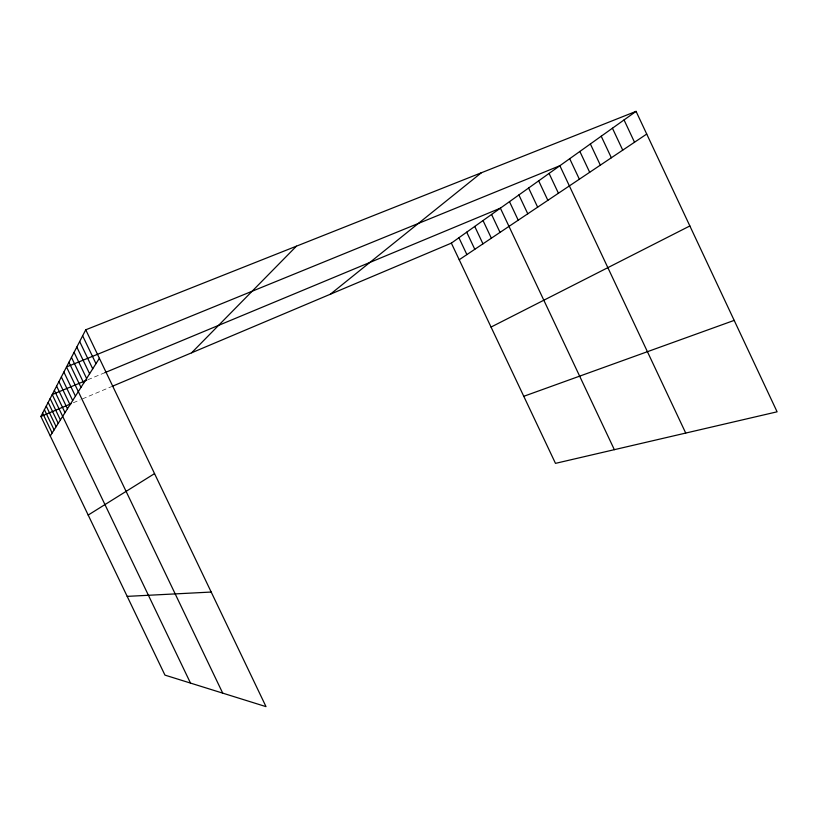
<?xml version="1.0" encoding="UTF-8"?>
<svg xmlns="http://www.w3.org/2000/svg" width="818" height="818" viewBox="0 0 818 818"><rect width="100%" height="100%" fill="white"/><g stroke="black" fill="none" stroke-linecap="round" stroke-linejoin="round"><path stroke-width="0.61" stroke-dasharray="4.09 3.07" d="M73.323 402.753L80.215 399.849M82.475 398.887L111.708 386.546M87.863 379.736L104.786 372.701"/><path stroke-width="1.23" d="M85.747 329.797L266.014 706.64L164.95 675.116L40.9 416.444L85.747 329.797L636.067 111.36L777.1 411.812L555.483 463.366L451.362 243.13L636.067 111.36M50.266 435.974L99.377 358.284M191.606 352.814L296.423 246.177M330.339 294.235L481.352 172.772M459.215 259.746L646.721 134.06M88.191 515.064L154.541 473.612M491.045 327.067L689.86 225.952M40.9 416.444L71.033 403.724M112.823 386.076L451.362 243.13M86.718 380.217L52.229 394.562L190.502 683.091M104.786 372.701L500.381 208.161L614.349 449.675M523.776 396.301L734.186 320.39M127.189 596.373L211.197 592.048M54.377 390.411L65.021 412.63M50.164 398.55L60.409 419.931M48.17 402.395L58.231 423.376M46.258 406.096L56.125 426.699M44.407 409.675L54.1 429.9M42.618 413.121L52.148 432.988M82.638 335.799L95.972 363.662M79.663 341.535L92.72 368.816M76.82 347.047L89.602 373.754M74.08 352.323L86.606 378.489M71.463 357.394L83.733 383.029M68.937 362.272L80.972 387.395M222.711 693.132L66.514 366.955L559.87 165.727L685.729 433.07M63.876 372.047L75.43 396.168M61.35 376.924L72.669 400.534M58.937 381.607L70.011 404.736M56.606 386.096L67.465 408.765M538.673 180.839L547.855 200.328M528.612 188.017L537.651 207.169M518.888 194.95L527.774 213.795M509.481 201.668L518.223 220.195M491.567 214.449L500.033 232.384M483.019 220.543L491.362 238.202M474.747 226.443L482.957 243.836M466.71 232.179L474.798 249.296M458.918 237.731L466.894 254.602M624.052 119.939L634.523 142.24M612.437 128.221L622.733 150.134M601.22 136.228L611.353 157.772M590.371 143.968L600.33 165.154M579.87 151.453L589.676 172.291M569.706 158.702L579.359 179.214M549.082 173.416L558.428 193.242"/></g></svg>
